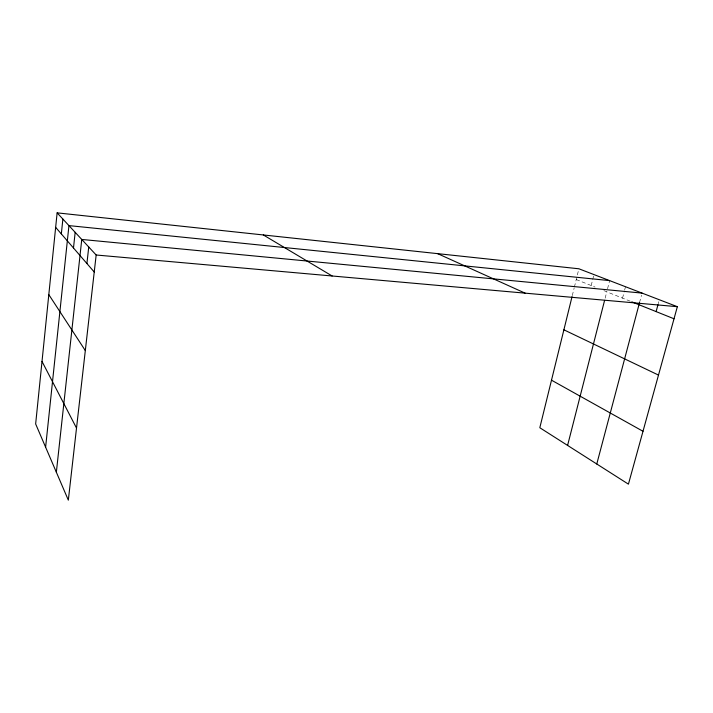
<?xml version="1.0" encoding="UTF-8"?>
<svg xmlns="http://www.w3.org/2000/svg" width="713" height="713" viewBox="0 0 713 713"><rect width="100%" height="100%" fill="white"/><g stroke="black" fill="none" stroke-linecap="round" stroke-linejoin="round"><path stroke-width="0.53" stroke-dasharray="3.56 2.67" d="M572.298 295.592L574.143 288.105M574.402 287.036L578.894 268.783M591.202 285.556L593.947 274.576M605.15 298.194L606.781 291.804M607.556 288.756L609.633 280.619M622.538 298.132L624.428 290.868M624.695 289.834L625.506 286.724M639.534 302.606L641.495 295.209M658.251 303.693L658.785 301.724M576.247 279.549L595.097 287.116M603.858 290.637L630.755 301.421"/><path stroke-width="1.07" d="M57.129 212.857L35.65 423.959L68.332 500.143L96.166 255.004L57.129 212.857L578.894 268.783L677.35 306.688L628.429 484.154L539.812 427.729L572.04 296.661M61.336 233.926L62.878 219.051M45.614 447.185L68.947 225.611L609.633 280.619M73.492 247.999L75.168 232.331M56.354 472.22L81.763 239.452L642.048 293.096M86.906 263.525L88.751 246.992M567.593 445.42L604.606 300.325M596.772 464.003L639.534 302.606M656.112 311.599L657.983 304.683M96.166 255.004L677.35 306.688M631.78 301.84L674.017 318.782M437.63 253.641L525.116 293.15M563.885 329.816L658.491 375.083M551.497 380.181L643.001 431.285M263.329 234.951L332.133 275.984M55.659 227.349L94.232 272.001M48.814 294.629L85.31 350.573M42.014 361.429L76.514 428.076"/></g></svg>
